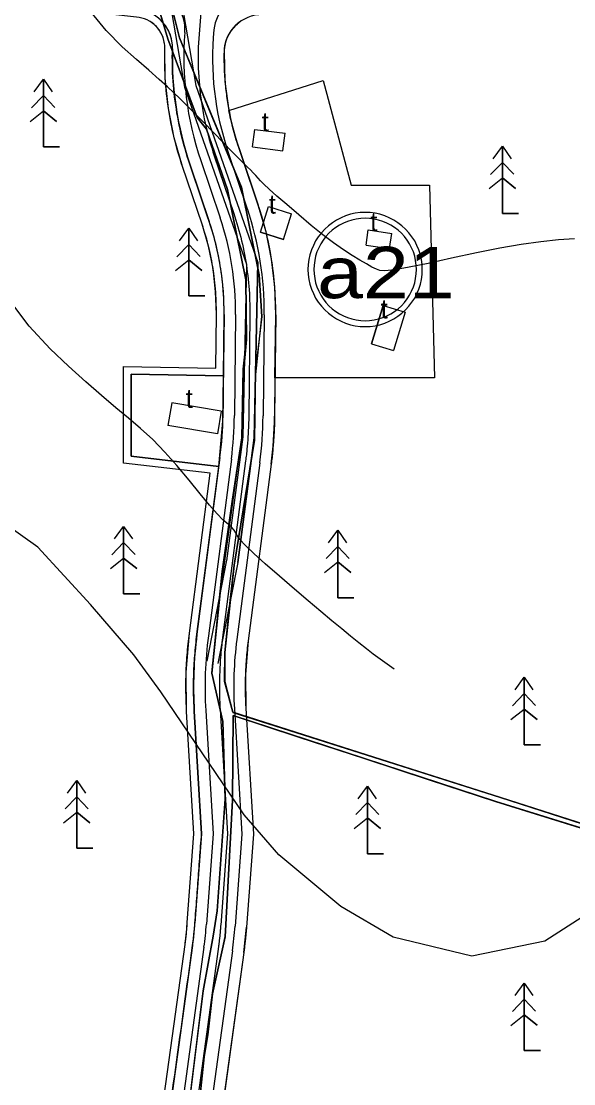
# Model space of a CAD drawing. Header units: metres. Extents: x 533049 to 537618, y 1849954 to 1852676.
# Drawn here: x 534597.2 to 534741.7, y 1850514.2 to 1850792.3 of the extents above; entities that cross this region are included whole.
import ezdxf

# ---------------------------------------------------------------- set-up
doc = ezdxf.new("R2010")
doc.units = ezdxf.units.M
doc.header["$LTSCALE"] = 2
for name, color, linetype, lineweight in [('11', 7, 'Continuous', 13), ('13', 7, 'Continuous', 13), ('20', 7, 'Continuous', 13), ('33', 7, 'Continuous', 13), ('48', 7, 'Continuous', 13), ('52', 7, 'Continuous', 13), ('54', 7, 'Continuous', 13), ('55', 7, 'Continuous', 13), ('57', 7, 'Continuous', 13), ('60', 7, 'Continuous', 13)]:
    doc.layers.add(name, color=color, linetype=linetype, lineweight=lineweight)

msp = doc.modelspace()

# ---------------------------------------------------------------- linework, layer by layer
at = {"layer": '11'}
for points in [[(534702.09, 1850727.31), (534702.04, 1850728.61), (534701.87, 1850729.91), (534701.58, 1850731.18), (534701.19, 1850732.42), (534700.69, 1850733.63), (534700.09, 1850734.78), (534699.39, 1850735.88), (534698.6, 1850736.92), (534697.72, 1850737.88), (534696.75, 1850738.76), (534695.72, 1850739.55), (534694.62, 1850740.26), (534693.46, 1850740.86), (534692.26, 1850741.36), (534691.01, 1850741.75), (534689.74, 1850742.03), (534688.45, 1850742.2), (534687.15, 1850742.26), (534685.84, 1850742.2), (534684.55, 1850742.03), (534683.28, 1850741.75), (534682.03, 1850741.36), (534680.83, 1850740.86), (534679.67, 1850740.26), (534678.57, 1850739.55), (534677.54, 1850738.76), (534676.58, 1850737.88), (534675.7, 1850736.92), (534674.9, 1850735.88), (534674.2, 1850734.78), (534673.6, 1850733.63), (534673.1, 1850732.42), (534672.71, 1850731.18), (534672.42, 1850729.91), (534672.25, 1850728.61), (534672.2, 1850727.31), (534672.25, 1850726.01), (534672.42, 1850724.71), (534672.71, 1850723.44), (534673.1, 1850722.2), (534673.6, 1850720.99), (534674.2, 1850719.84), (534674.9, 1850718.74), (534675.7, 1850717.7), (534676.58, 1850716.74), (534677.54, 1850715.86), (534678.57, 1850715.07), (534679.67, 1850714.36), (534680.83, 1850713.76), (534682.03, 1850713.26), (534683.28, 1850712.87), (534684.55, 1850712.59), (534685.84, 1850712.42), (534687.15, 1850712.36), (534688.45, 1850712.42), (534689.74, 1850712.59), (534691.01, 1850712.87), (534692.26, 1850713.26), (534693.46, 1850713.76), (534694.62, 1850714.36), (534695.72, 1850715.07), (534696.75, 1850715.86), (534697.72, 1850716.74), (534698.6, 1850717.7), (534699.39, 1850718.74), (534700.09, 1850719.84), (534700.69, 1850720.99), (534701.19, 1850722.2), (534701.58, 1850723.44), (534701.87, 1850724.71), (534702.04, 1850726.01)], [(534700.55, 1850727.31), (534700.5, 1850728.48), (534700.34, 1850729.64), (534700.09, 1850730.78), (534699.74, 1850731.89), (534699.29, 1850732.97), (534698.75, 1850734.01), (534698.12, 1850735), (534697.41, 1850735.92), (534696.62, 1850736.79), (534695.76, 1850737.58), (534694.83, 1850738.29), (534693.85, 1850738.92), (534692.81, 1850739.46), (534691.73, 1850739.9), (534690.61, 1850740.25), (534689.47, 1850740.51), (534688.31, 1850740.66), (534687.15, 1850740.71), (534685.98, 1850740.66), (534684.82, 1850740.51), (534683.68, 1850740.25), (534682.56, 1850739.9), (534681.48, 1850739.46), (534680.45, 1850738.92), (534679.46, 1850738.29), (534678.53, 1850737.58), (534677.67, 1850736.79), (534676.88, 1850735.92), (534676.17, 1850735), (534675.54, 1850734.01), (534675, 1850732.97), (534674.55, 1850731.89), (534674.2, 1850730.78), (534673.95, 1850729.64), (534673.8, 1850728.48), (534673.74, 1850727.31), (534673.8, 1850726.14), (534673.95, 1850724.98), (534674.2, 1850723.84), (534674.55, 1850722.73), (534675, 1850721.65), (534675.54, 1850720.61), (534676.17, 1850719.62), (534676.88, 1850718.7), (534677.67, 1850717.83), (534678.53, 1850717.04), (534679.46, 1850716.33), (534680.45, 1850715.7), (534681.48, 1850715.16), (534682.56, 1850714.72), (534683.68, 1850714.37), (534684.82, 1850714.11), (534685.98, 1850713.96), (534687.15, 1850713.91), (534688.31, 1850713.96), (534689.47, 1850714.11), (534690.61, 1850714.37), (534691.73, 1850714.72), (534692.81, 1850715.16), (534693.85, 1850715.7), (534694.83, 1850716.33), (534695.76, 1850717.04), (534696.62, 1850717.83), (534697.41, 1850718.7), (534698.12, 1850719.62), (534698.75, 1850720.61), (534699.29, 1850721.65), (534699.74, 1850722.73), (534700.09, 1850723.84), (534700.34, 1850724.98), (534700.5, 1850726.14)]]:
    msp.add_lwpolyline(points, close=True, dxfattribs=at)
at = {"layer": '13'}
for points in [[(534648.88, 1850855.22), (534643.72, 1850788.86), (534643.65, 1850787.75), (534643.58, 1850786.64), (534643.53, 1850785.53), (534643.5, 1850784.42), (534643.49, 1850783.3), (534643.49, 1850782.19), (534643.5, 1850781.07), (534643.53, 1850779.96), (534643.57, 1850778.85), (534643.64, 1850777.74), (534643.71, 1850776.63), (534643.8, 1850775.52), (534643.91, 1850774.41), (534644.03, 1850773.3), (534644.17, 1850772.19), (534644.33, 1850771.09), (534644.49, 1850769.99), (534644.68, 1850768.89), (534644.88, 1850767.8), (534645.09, 1850766.7), (534645.32, 1850765.61), (534645.57, 1850764.53), (534645.83, 1850763.45), (534646.1, 1850762.37), (534646.39, 1850761.29), (534646.7, 1850760.22), (534647.02, 1850759.15), (534647.35, 1850758.09), (534647.7, 1850757.03), (534652.79, 1850742), (534653.08, 1850741.12), (534653.36, 1850740.23), (534653.63, 1850739.34), (534653.9, 1850738.45), (534654.15, 1850737.55), (534654.39, 1850736.66), (534654.62, 1850735.76), (534654.84, 1850734.85), (534655.05, 1850733.95), (534655.25, 1850733.04), (534655.44, 1850732.13), (534655.61, 1850731.22), (534655.78, 1850730.3), (534655.94, 1850729.38), (534656.08, 1850728.47), (534656.22, 1850727.55), (534656.34, 1850726.63), (534656.46, 1850725.7), (534656.56, 1850724.78), (534656.65, 1850723.85), (534656.73, 1850722.93), (534656.81, 1850722), (534656.87, 1850721.07), (534656.91, 1850720.14), (534656.95, 1850719.22), (534656.98, 1850718.29), (534657, 1850717.36), (534657, 1850716.43), (534657, 1850715.5), (534656.71, 1850689.04), (534656.71, 1850688.63), (534656.7, 1850688.22), (534656.69, 1850687.81), (534656.68, 1850687.4), (534656.67, 1850686.99), (534656.65, 1850686.59), (534656.64, 1850686.18), (534656.62, 1850685.77), (534656.6, 1850685.36), (534656.58, 1850684.95), (534656.56, 1850684.55), (534656.54, 1850684.14), (534656.51, 1850683.73), (534656.49, 1850683.32), (534656.46, 1850682.91), (534656.43, 1850682.51), (534656.4, 1850682.1), (534656.36, 1850681.69), (534656.33, 1850681.29), (534656.29, 1850680.88), (534656.25, 1850680.47), (534656.21, 1850680.07), (534656.17, 1850679.66), (534656.12, 1850679.25), (534656.08, 1850678.85), (534656.03, 1850678.44), (534655.98, 1850678.04), (534655.93, 1850677.63), (534655.88, 1850677.22), (534649.87, 1850631), (534649.79, 1850630.35), (534649.71, 1850629.7), (534649.64, 1850629.06), (534649.57, 1850628.41), (534649.5, 1850627.76), (534649.44, 1850627.11), (534649.38, 1850626.46), (534649.33, 1850625.82), (534649.28, 1850625.17)], [(534649.28, 1850625.17), (534649.24, 1850624.52), (534649.2, 1850623.87), (534649.16, 1850623.22), (534649.13, 1850622.57), (534649.11, 1850621.92), (534649.08, 1850621.27), (534649.06, 1850620.61), (534649.05, 1850619.96), (534649.04, 1850619.31), (534649.03, 1850618.66), (534649.03, 1850618.01), (534649.04, 1850617.36), (534649.04, 1850616.71), (534649.05, 1850616.06), (534649.07, 1850615.41), (534649.09, 1850614.76), (534649.11, 1850614.11), (534649.14, 1850613.45), (534649.17, 1850612.8), (534649.21, 1850612.15), (534651.15, 1850579.61), (534649.38, 1850555.74), (534649.36, 1850555.53), (534649.35, 1850555.31), (534649.33, 1850555.09), (534649.31, 1850554.88), (534649.29, 1850554.66), (534649.27, 1850554.45), (534649.26, 1850554.23), (534649.24, 1850554.01), (534649.22, 1850553.8), (534649.2, 1850553.58), (534649.17, 1850553.37), (534649.15, 1850553.15), (534649.13, 1850552.94), (534649.11, 1850552.72), (534649.09, 1850552.5), (534649.06, 1850552.29), (534649.04, 1850552.07), (534649.02, 1850551.86), (534648.99, 1850551.64), (534648.97, 1850551.43), (534648.94, 1850551.21), (534648.91, 1850551), (534648.89, 1850550.78), (534648.86, 1850550.57), (534648.83, 1850550.35), (534648.8, 1850550.14), (534648.78, 1850549.92), (534648.75, 1850549.71), (534648.72, 1850549.49), (534640.75, 1850491.62)]]:
    msp.add_lwpolyline(points, dxfattribs=at)
at = {"layer": '20'}
for p, q in [((534657.7, 1850759.39), (534658.29, 1850763.97)), ((534657.7, 1850759.39), (534658.29, 1850763.97)), ((534658.29, 1850763.97), (534666.23, 1850762.95)), ((534665.64, 1850758.37), (534666.23, 1850762.95)), ((534657.7, 1850759.39), (534665.64, 1850758.37)), ((534659.78, 1850737.08), (534661.87, 1850743.76)), ((534661.87, 1850743.76), (534667.89, 1850741.88)), ((534665.81, 1850735.2), (534667.89, 1850741.88)), ((534665.81, 1850735.2), (534659.78, 1850737.08)), ((534659.78, 1850737.08), (534665.81, 1850735.2)), ((534687.39, 1850733.69), (534687.96, 1850737.65)), ((534687.96, 1850737.65), (534694.12, 1850736.76)), ((534693.55, 1850732.8), (534694.12, 1850736.76)), ((534687.39, 1850733.69), (534693.55, 1850732.8)), ((534687.39, 1850733.69), (534693.55, 1850732.8)), ((534688.79, 1850707.85), (534691.87, 1850717.88)), ((534691.87, 1850717.88), (534688.79, 1850707.85)), ((534691.87, 1850717.88), (534697.6, 1850716.12)), ((534697.6, 1850716.12), (534694.52, 1850706.09)), ((534688.79, 1850707.85), (534694.52, 1850706.09)), ((534636.6, 1850692.44), (534635.59, 1850686.53)), ((534649.52, 1850690.25), (534636.6, 1850692.44)), ((534649.52, 1850690.25), (534636.6, 1850692.44)), ((534649.52, 1850690.25), (534648.52, 1850684.33)), ((534648.52, 1850684.33), (534635.59, 1850686.53))]:
    msp.add_line(p, q, dxfattribs=at)
at = {"layer": '33'}
for points in [[(534631.36, 1850791.91), (534630.76, 1850792.29), (534630.12, 1850792.62), (534629.45, 1850792.89), (534628.77, 1850793.1), (534628.06, 1850793.25), (534627.35, 1850793.33), (534587.76, 1850797.78)], [(534640.39, 1850622.96), (534640.43, 1850623.66), (534640.46, 1850624.37), (534640.51, 1850625.08), (534640.56, 1850625.78), (534640.61, 1850626.49), (534640.66, 1850627.2), (534640.73, 1850627.9), (534640.79, 1850628.61), (534640.86, 1850629.31), (534640.94, 1850630.02), (534641.02, 1850630.72), (534641.1, 1850631.42), (534641.19, 1850632.12), (534646.64, 1850674.02), (534623.97, 1850676.64), (534623.97, 1850701.96), (534648.1, 1850701.5), (534648.25, 1850715.59), (534648.25, 1850716.42), (534648.25, 1850717.25), (534648.23, 1850718.08), (534648.21, 1850718.9), (534648.17, 1850719.73), (534648.13, 1850720.56), (534648.08, 1850721.38), (534648.01, 1850722.21), (534647.94, 1850723.03), (534647.86, 1850723.86), (534647.77, 1850724.68), (534647.67, 1850725.5), (534647.55, 1850726.32), (534647.43, 1850727.14), (534647.3, 1850727.96), (534647.16, 1850728.78), (534647.02, 1850729.59), (534646.86, 1850730.4), (534646.69, 1850731.22), (534646.51, 1850732.02), (534646.33, 1850732.83), (534646.13, 1850733.64), (534645.92, 1850734.44), (534645.71, 1850735.24), (534645.49, 1850736.03), (534645.25, 1850736.83), (534645.01, 1850737.62), (534644.76, 1850738.41), (534644.5, 1850739.2), (534639.41, 1850754.23), (534639.07, 1850755.26), (534638.74, 1850756.29), (534638.43, 1850757.33), (534638.12, 1850758.37), (534637.83, 1850759.41), (534637.56, 1850760.46), (534637.29, 1850761.51), (534637.04, 1850762.56), (534636.8, 1850763.62), (534636.58, 1850764.68), (534636.36, 1850765.74), (534636.16, 1850766.8), (534635.98, 1850767.87), (534635.8, 1850768.94), (534635.64, 1850770.01), (534635.49, 1850771.08), (534635.36, 1850772.16), (534635.24, 1850773.23), (534635.13, 1850774.31), (534635.03, 1850775.39), (534634.95, 1850776.47), (534634.88, 1850777.55), (534634.83, 1850778.63), (534634.78, 1850779.72), (534634.75, 1850780.8), (534634.74, 1850781.88), (534634.73, 1850782.97), (534634.74, 1850784.05), (534634.77, 1850785.13), (534634.77, 1850785.55), (534634.75, 1850785.97), (534634.7, 1850786.39), (534634.64, 1850786.81), (534634.55, 1850787.22), (534634.44, 1850787.63), (534634.31, 1850788.03), (534634.16, 1850788.42), (534633.99, 1850788.8), (534633.8, 1850789.18), (534633.59, 1850789.54), (534633.36, 1850789.9), (534633.11, 1850790.24), (534632.84, 1850790.56), (534632.56, 1850790.87), (534632.26, 1850791.17), (534631.95, 1850791.45), (534631.62, 1850791.72), (534631.28, 1850791.96), (534630.93, 1850792.19), (534630.56, 1850792.4)], [(534632.08, 1850492.82), (534640.05, 1850550.68), (534640.4, 1850553.53), (534640.65, 1850556.39), (534642.38, 1850579.67), (534640.48, 1850611.63), (534640.35, 1850621.9), (534641.19, 1850632.12), (534646.64, 1850674.02), (534623.97, 1850676.64), (534623.97, 1850701.96), (534648.1, 1850701.5), (534648.25, 1850715.59), (534648.06, 1850721.59), (534647.37, 1850727.55), (534646.18, 1850733.43), (534644.5, 1850739.2), (534639.41, 1850754.23), (534637.23, 1850761.77), (534635.72, 1850769.47), (534634.9, 1850777.28), (534634.77, 1850785.13), (534634.76, 1850785.85), (534634.68, 1850786.56), (534634.54, 1850787.27), (534634.34, 1850787.96), (534634.07, 1850788.62), (534633.75, 1850789.27), (534633.37, 1850789.88), (534632.94, 1850790.45), (534632.46, 1850790.98), (534631.93, 1850791.47), (534631.36, 1850791.91)], [(534632.08, 1850492.82), (534640.05, 1850550.68), (534640.08, 1850550.88), (534640.1, 1850551.08), (534640.13, 1850551.27), (534640.15, 1850551.47), (534640.18, 1850551.66), (534640.2, 1850551.86), (534640.23, 1850552.06), (534640.25, 1850552.25), (534640.28, 1850552.45), (534640.3, 1850552.65), (534640.32, 1850552.84), (534640.34, 1850553.04), (534640.36, 1850553.24), (534640.39, 1850553.43), (534640.41, 1850553.63), (534640.43, 1850553.83), (534640.45, 1850554.02), (534640.47, 1850554.22), (534640.49, 1850554.42), (534640.5, 1850554.61), (534640.52, 1850554.81), (534640.54, 1850555.01), (534640.56, 1850555.21), (534640.57, 1850555.4), (534640.59, 1850555.6), (534640.61, 1850555.8), (534640.62, 1850555.99), (534640.64, 1850556.19), (534640.65, 1850556.39), (534642.38, 1850579.67), (534640.48, 1850611.63), (534640.44, 1850612.34), (534640.4, 1850613.05), (534640.37, 1850613.76), (534640.34, 1850614.46), (534640.32, 1850615.17), (534640.31, 1850615.88), (534640.29, 1850616.59), (534640.29, 1850617.3), (534640.28, 1850618), (534640.28, 1850618.71), (534640.29, 1850619.42), (534640.3, 1850620.13), (534640.32, 1850620.83), (534640.34, 1850621.54), (534640.36, 1850622.25), (534640.39, 1850622.96)]]:
    msp.add_lwpolyline(points, dxfattribs=at)
at = {"layer": '48'}
msp.add_lwpolyline([(534654.62, 1850792.28), (534653.92, 1850791.76), (534653.28, 1850791.19), (534652.69, 1850790.56), (534652.15, 1850789.88), (534651.67, 1850789.16), (534651.26, 1850788.4), (534650.92, 1850787.61), (534650.64, 1850786.79), (534650.44, 1850785.95), (534650.31, 1850785.09), (534650.25, 1850784.23), (534650.49, 1850776.52), (534651.54, 1850768.89), (534676.16, 1850776.73), (534683.47, 1850749.42), (534703.97, 1850749.42), (534705.24, 1850698.93), (534663.57, 1850698.93), (534663.46, 1850688.96), (534663.21, 1850682.65), (534662.58, 1850676.35), (534656.56, 1850630.13), (534655.84, 1850621.35), (534655.95, 1850612.56), (534657.91, 1850579.56), (534656.11, 1850555.24), (534655.81, 1850551.9), (534655.41, 1850548.57), (534647.44, 1850490.7)], dxfattribs=at)
at = {"layer": '52'}
for points in [[(534651.54, 1850768.89), (534676.16, 1850776.73), (534683.47, 1850749.42), (534703.97, 1850749.42), (534705.24, 1850698.93), (534663.57, 1850698.93), (534663.75, 1850715.42), (534663.52, 1850722.73), (534662.68, 1850729.99), (534661.23, 1850737.15), (534659.18, 1850744.16), (534654.1, 1850759.2), (534652.65, 1850764)], [(534648.89, 1850675.77), (534649.94, 1850687.59), (534650.07, 1850699.46), (534625.97, 1850699.92), (534625.97, 1850678.42)]]:
    msp.add_lwpolyline(points, close=True, dxfattribs=at)
at = {"layer": '54'}
for p, q in [((534644.15, 1850755.83), (534649.23, 1850740.8)), ((534651.25, 1850758.23), (534656.34, 1850743.2)), ((534653.25, 1850715.54), (534652.96, 1850689.08)), ((534660.75, 1850715.46), (534660.46, 1850689)), ((534652.16, 1850677.71), (534646.15, 1850631.48)), ((534659.6, 1850676.74), (534653.59, 1850630.51)), ((534645, 1850550), (534637.04, 1850492.14)), ((534652.43, 1850548.98), (534644.47, 1850491.11))]:
    msp.add_line(p, q, dxfattribs=at)
for points in [[(534645.47, 1850611.93), (534647.39, 1850579.63), (534645.64, 1850556.02)], [(534652.95, 1850612.38), (534654.91, 1850579.58), (534653.12, 1850555.47)]]:
    msp.add_lwpolyline(points, dxfattribs=at)
for centre, radius, start, end in [((534630.03, 1850790.14), 10, 355.4279, 86.1736), ((534657.54, 1850789.04), 10, 89.2722, 174.4744), ((534723.49, 1850782.66), 83.75, 175.4279, 198.6874), ((534723.49, 1850782.66), 76.25, 174.4744, 198.6874), ((534577.01, 1850716.36), 83.75, 359.3772, 18.6873), ((534577.01, 1850716.36), 76.25, 359.3772, 18.6873), ((534556.72, 1850690.12), 96.25, 352.5885, 359.3772), ((534556.72, 1850690.12), 103.75, 352.5885, 359.3772), ((534749.04, 1850618.09), 103.75, 172.5885, 183.4064), ((534749.04, 1850618.09), 96.25, 172.5885, 183.4064), ((534549.66, 1850563.13), 96.25, 352.1607, 355.7636), ((534549.66, 1850563.13), 103.75, 352.1607, 355.7636)]:
    msp.add_arc(centre, radius, start, end, dxfattribs=at)
at = {"layer": '55'}
for p, q in [((534654.1, 1850759.2), (534659.18, 1850744.16)), ((534641.31, 1850754.87), (534646.39, 1850739.84)), ((534650.25, 1850715.57), (534649.96, 1850689.11)), ((534663.75, 1850715.42), (534663.46, 1850688.96)), ((534649.19, 1850678.1), (534643.17, 1850631.87)), ((534662.58, 1850676.35), (534656.56, 1850630.13)), ((534642.03, 1850550.41), (534634.06, 1850492.54)), ((534655.41, 1850548.57), (534647.44, 1850490.7))]:
    msp.add_line(p, q, dxfattribs=at)
for points in [[(534642.47, 1850611.75), (534644.38, 1850579.66), (534642.65, 1850556.24)], [(534655.95, 1850612.56), (534657.91, 1850579.56), (534656.11, 1850555.24)]]:
    msp.add_lwpolyline(points, dxfattribs=at)
for centre, radius, start, end in [((534626.77, 1850785.35), 10, 358.4077, 85.8466), ((534660.25, 1850784.01), 10, 89.5809, 178.7752), ((534723.49, 1850782.66), 86.75, 178.4077, 198.6874), ((534723.49, 1850782.66), 73.25, 178.7752, 198.6874), ((534577.01, 1850716.36), 86.75, 359.3772, 18.6873), ((534577.01, 1850716.36), 73.25, 359.3772, 18.6873), ((534556.72, 1850690.12), 93.25, 352.5885, 359.3772), ((534556.72, 1850690.12), 106.75, 352.5885, 359.3772), ((534749.04, 1850618.09), 106.75, 172.5885, 183.4064), ((534749.04, 1850618.09), 93.25, 172.5885, 183.4064), ((534549.66, 1850563.13), 93.25, 352.1607, 355.7636), ((534549.66, 1850563.13), 106.75, 352.1607, 355.7636)]:
    msp.add_arc(centre, radius, start, end, dxfattribs=at)
at = {"layer": '57'}
for p, q in [((534603.01, 1850777.09), (534603.01, 1850759.42)), ((534599.95, 1850769.65), (534603.01, 1850772.85)), ((534605.99, 1850769.72), (534603.01, 1850772.85)), ((534599.53, 1850766.03), (534603.01, 1850768.81)), ((534606.42, 1850766.03), (534603.01, 1850768.81)), ((534657.7, 1850759.39), (534658.29, 1850763.97)), ((534657.7, 1850759.39), (534658.29, 1850763.97)), ((534658.29, 1850763.97), (534666.23, 1850762.95)), ((534665.64, 1850758.37), (534666.23, 1850762.95)), ((534603.01, 1850759.42), (534607.22, 1850759.42)), ((534657.7, 1850759.39), (534665.64, 1850758.37)), ((534723.01, 1850759.59), (534723.01, 1850741.92)), ((534719.95, 1850752.15), (534723.01, 1850755.35)), ((534725.99, 1850752.22), (534723.01, 1850755.35)), ((534719.53, 1850748.53), (534723.01, 1850751.31)), ((534726.42, 1850748.53), (534723.01, 1850751.31)), ((534659.78, 1850737.08), (534661.87, 1850743.76)), ((534661.87, 1850743.76), (534667.89, 1850741.88)), ((534665.81, 1850735.2), (534667.89, 1850741.88)), ((534723.01, 1850741.92), (534727.22, 1850741.92)), ((534641.01, 1850738.09), (534641.01, 1850720.42)), ((534665.81, 1850735.2), (534659.78, 1850737.08)), ((534659.78, 1850737.08), (534665.81, 1850735.2)), ((534687.39, 1850733.69), (534687.96, 1850737.65)), ((534687.96, 1850737.65), (534694.12, 1850736.76)), ((534693.55, 1850732.8), (534694.12, 1850736.76)), ((534637.95, 1850730.65), (534641.01, 1850733.85)), ((534643.99, 1850730.72), (534641.01, 1850733.85)), ((534687.39, 1850733.69), (534693.55, 1850732.8)), ((534687.39, 1850733.69), (534693.55, 1850732.8)), ((534637.53, 1850727.03), (534641.01, 1850729.81)), ((534644.42, 1850727.03), (534641.01, 1850729.81)), ((534641.01, 1850720.42), (534645.22, 1850720.42)), ((534688.79, 1850707.85), (534691.87, 1850717.88)), ((534691.87, 1850717.88), (534688.79, 1850707.85)), ((534691.87, 1850717.88), (534697.6, 1850716.12)), ((534697.6, 1850716.12), (534694.52, 1850706.09)), ((534688.79, 1850707.85), (534694.52, 1850706.09)), ((534636.6, 1850692.44), (534635.59, 1850686.53)), ((534649.52, 1850690.25), (534636.6, 1850692.44)), ((534649.52, 1850690.25), (534636.6, 1850692.44)), ((534649.52, 1850690.25), (534648.52, 1850684.33)), ((534648.52, 1850684.33), (534635.59, 1850686.53)), ((534624.01, 1850660.09), (534624.01, 1850642.42)), ((534680.01, 1850659.09), (534680.01, 1850641.42)), ((534620.95, 1850652.65), (534624.01, 1850655.85)), ((534626.99, 1850652.72), (534624.01, 1850655.85)), ((534676.95, 1850651.65), (534680.01, 1850654.85)), ((534682.99, 1850651.72), (534680.01, 1850654.85)), ((534620.53, 1850649.03), (534624.01, 1850651.81)), ((534627.42, 1850649.03), (534624.01, 1850651.81)), ((534650.89, 1850651.23), (534645.71, 1850624.82)), ((534653.83, 1850650.66), (534648.66, 1850624.24)), ((534676.53, 1850648.03), (534680.01, 1850650.81)), ((534683.42, 1850648.03), (534680.01, 1850650.81)), ((534624.01, 1850642.42), (534628.22, 1850642.42)), ((534680.01, 1850641.42), (534684.22, 1850641.42)), ((534728.74, 1850620.59), (534728.74, 1850602.92)), ((534725.68, 1850613.15), (534728.74, 1850616.35)), ((534731.72, 1850613.21), (534728.74, 1850616.35)), ((534725.26, 1850609.52), (534728.74, 1850612.3)), ((534732.15, 1850609.53), (534728.74, 1850612.3)), ((534728.74, 1850602.92), (534732.95, 1850602.92)), ((534611.74, 1850593.59), (534611.74, 1850575.92)), ((534687.74, 1850592.09), (534687.74, 1850574.42)), ((534608.68, 1850586.15), (534611.74, 1850589.35)), ((534614.72, 1850586.21), (534611.74, 1850589.35)), ((534684.68, 1850584.65), (534687.74, 1850587.85)), ((534690.72, 1850584.71), (534687.74, 1850587.85)), ((534608.26, 1850582.52), (534611.74, 1850585.3)), ((534615.15, 1850582.53), (534611.74, 1850585.3)), ((534684.26, 1850581.02), (534687.74, 1850583.8)), ((534691.15, 1850581.03), (534687.74, 1850583.8)), ((534611.74, 1850575.92), (534615.95, 1850575.92)), ((534687.74, 1850574.42), (534691.95, 1850574.42)), ((534728.74, 1850540.59), (534728.74, 1850522.92)), ((534725.68, 1850533.15), (534728.74, 1850536.35)), ((534731.72, 1850533.21), (534728.74, 1850536.35)), ((534725.26, 1850529.52), (534728.74, 1850532.3)), ((534732.15, 1850529.53), (534728.74, 1850532.3)), ((534728.74, 1850522.92), (534732.95, 1850522.92))]:
    msp.add_line(p, q, dxfattribs=at)
for points in [[(534647.81, 1850842.7), (534633.77, 1850811.11), (534639.94, 1850775)], [(534650.81, 1850842.7), (534636.87, 1850810.73), (534642.9, 1850775.5)], [(534656.38, 1850754.1), (534655.39, 1850755.06), (534654.01, 1850756.45), (534652.23, 1850758.26), (534650.07, 1850760.49), (534647.52, 1850763.15), (534644.91, 1850765.86), (534642.56, 1850768.26), (534640.48, 1850770.34), (534638.67, 1850772.1), (534637.12, 1850773.55), (534635.45, 1850775.07), (534633.27, 1850777.03), (534630.58, 1850779.44), (534627.37, 1850782.3), (534623.66, 1850785.6), (534619.43, 1850789.86), (534614.7, 1850795.59), (534609.47, 1850802.8), (534603.74, 1850811.49), (534597.5, 1850821.65), (534591.64, 1850831.5)], [(534905.73, 1850524.68), (534865.72, 1850553.6), (534826.65, 1850559.49), (534762.79, 1850576.19), (534722.51, 1850589.11), (534687.52, 1850600.27), (534652.54, 1850611.44), (534650.41, 1850619.52), (534650.44, 1850627.11), (534651.88, 1850640.67), (534652.86, 1850649.94), (534658.18, 1850682.66), (534658.49, 1850698.93), (534660.12, 1850714.98), (534659.47, 1850725.89), (534654.81, 1850748.82), (534647.09, 1850767.47), (534638.64, 1850787.97), (534635.75, 1850799.57)], [(534635.75, 1850799.57), (534638.64, 1850787.97), (534648.61, 1850763.79), (534654.81, 1850748.82), (534659.47, 1850725.89), (534660.12, 1850714.98), (534658.5, 1850701.15), (534658.18, 1850682.66), (534652.86, 1850649.94), (534650.44, 1850627.11), (534650.41, 1850619.52), (534652.53, 1850611.44), (534722.5, 1850589.13)], [(534633.08, 1850795.88), (534635.55, 1850787.65), (534639.37, 1850777.36), (534643.19, 1850767.07), (534645.65, 1850764.06), (534651.19, 1850748.28), (534655.93, 1850724.61), (534656.1, 1850709), (534655.24, 1850699.36), (534654.93, 1850683.26), (534653.72, 1850675.21), (534649.21, 1850642.67), (534647.02, 1850621.7), (534649.97, 1850609.01), (534650.51, 1850588.81), (534649.48, 1850574.13), (534648.43, 1850559.48), (534647.43, 1850552.84), (534644.78, 1850538.59), (534643.09, 1850524.78), (534638.03, 1850483.36)], [(534638.03, 1850483.36), (534644.78, 1850538.59), (534647.42, 1850552.86), (534648.42, 1850559.5), (534650.51, 1850588.81), (534649.96, 1850609.03), (534647.02, 1850621.7), (534649.8, 1850648.3), (534652.5, 1850667.17), (534654.93, 1850683.26), (534655.27, 1850701.21), (534656.1, 1850709), (534655.93, 1850724.61), (534651.19, 1850748.28), (534645.65, 1850764.06), (534643.19, 1850767.07), (534635.55, 1850787.65), (534633.08, 1850795.88)], [(534600.59, 1850773.8), (534603.01, 1850777.09), (534605.28, 1850773.8)], [(534600.59, 1850773.8), (534603.01, 1850777.09), (534605.28, 1850773.8)], [(534607.22, 1850759.42), (534603.01, 1850759.42), (534603.01, 1850777.09)], [(534639.94, 1850775), (534656.1, 1850728.7), (534655.17, 1850683.52), (534650.86, 1850651.05)], [(534642.9, 1850775.5), (534659.11, 1850729.18), (534658.17, 1850683.29), (534653.83, 1850650.66)], [(534599.95, 1850769.65), (534603.01, 1850772.85), (534605.99, 1850769.72)], [(534599.53, 1850766.03), (534603.01, 1850768.81), (534606.42, 1850766.03)], [(534720.59, 1850756.3), (534723.01, 1850759.59), (534725.28, 1850756.3)], [(534720.59, 1850756.3), (534723.01, 1850759.59), (534725.28, 1850756.3)], [(534727.22, 1850741.92), (534723.01, 1850741.92), (534723.01, 1850759.59)], [(534741.85, 1850735.32), (534737.7, 1850735.03), (534733.05, 1850734.55), (534727.93, 1850733.83), (534722.34, 1850732.88), (534716.28, 1850731.69), (534709.75, 1850730.26), (534703.58, 1850728.9), (534698.62, 1850727.9), (534694.86, 1850727.25), (534692.31, 1850726.96), (534690.96, 1850727.03), (534690.08, 1850727.39), (534688.91, 1850727.96), (534687.46, 1850728.75), (534685.73, 1850729.76), (534683.72, 1850730.99), (534681.44, 1850732.48), (534678.9, 1850734.28), (534676.12, 1850736.41), (534673.07, 1850738.84), (534669.78, 1850741.6), (534666.64, 1850744.29), (534664.08, 1850746.52), (534662.08, 1850748.31), (534660.65, 1850749.65), (534659.8, 1850750.55), (534659.2, 1850751.22), (534658.56, 1850751.92), (534657.88, 1850752.63), (534657.15, 1850753.35), (534656.38, 1850754.1)], [(534719.95, 1850752.15), (534723.01, 1850755.35), (534725.99, 1850752.22)], [(534719.53, 1850748.53), (534723.01, 1850751.31), (534726.42, 1850748.53)], [(534638.59, 1850734.8), (534641.01, 1850738.09), (534643.28, 1850734.8)], [(534638.59, 1850734.8), (534641.01, 1850738.09), (534643.28, 1850734.8)], [(534645.22, 1850720.42), (534641.01, 1850720.42), (534641.01, 1850738.09)], [(534637.95, 1850730.65), (534641.01, 1850733.85), (534643.99, 1850730.72)], [(534637.53, 1850727.03), (534641.01, 1850729.81), (534644.42, 1850727.03)], [(534653.83, 1850650.66), (534658.17, 1850683.29), (534659.11, 1850729.18)], [(534694.69, 1850622.69), (534689.25, 1850626.68), (534687.46, 1850628.06), (534685.49, 1850629.61), (534683.34, 1850631.34), (534681.02, 1850633.24), (534678.44, 1850635.39), (534675.52, 1850637.84), (534672.27, 1850640.6), (534668.68, 1850643.66), (534664.76, 1850647.03), (534661.04, 1850650.27), (534658.07, 1850652.96), (534655.86, 1850655.09), (534654.4, 1850656.67), (534653.69, 1850657.7), (534653.32, 1850658.43), (534652.86, 1850659.12), (534652.31, 1850659.76), (534651.67, 1850660.37), (534650.95, 1850660.93), (534649.94, 1850661.81), (534648.46, 1850663.38), (534646.49, 1850665.63), (534644.04, 1850668.57), (534641.1, 1850672.19), (534637.93, 1850676.01), (534634.76, 1850679.54), (534631.6, 1850682.78), (534628.44, 1850685.74), (534625.28, 1850688.41), (534621.94, 1850691.15), (534618.21, 1850694.33), (534614.11, 1850697.95), (534609.63, 1850702.02), (534604.77, 1850706.52), (534599.29, 1850712.5), (534592.95, 1850720.96)], [(534650.44, 1850624.18), (534650.42, 1850619.5), (534652.54, 1850611.42), (534722.51, 1850589.11), (534762.8, 1850576.17), (534826.65, 1850559.49), (534865.72, 1850553.6), (534905.73, 1850524.68), (534904.78, 1850524.49), (535044.35, 1850532.79), (535058.61, 1850549.8), (535058.27, 1850560.95), (535070.76, 1850577.16), (535063.33, 1850615), (535078.52, 1850643.71), (535093.36, 1850670.35), (535085.94, 1850674.4), (535087.76, 1850681.03)], [(534650.44, 1850624.18), (534650.42, 1850619.5), (534652.54, 1850611.42), (534722.51, 1850589.11), (534762.8, 1850576.17), (534826.65, 1850559.49), (534865.72, 1850553.6), (534905.73, 1850524.68), (534904.78, 1850524.49), (535044.35, 1850532.79), (535058.61, 1850549.8), (535058.27, 1850560.95), (535070.76, 1850577.16), (535063.33, 1850615), (535078.52, 1850643.71), (535093.36, 1850670.35), (535085.94, 1850674.4), (535087.76, 1850681.03)], [(534734.14, 1850551.54), (534715.02, 1850547.64), (534694.47, 1850552.62), (534680.78, 1850560.6), (534664.59, 1850574.12), (534655.49, 1850584.6), (534633.75, 1850616.82), (534626.67, 1850626.48), (534615.32, 1850639.65), (534601.6, 1850654.66), (534585.23, 1850666.24)], [(534621.59, 1850656.8), (534624.01, 1850660.09), (534626.28, 1850656.8)], [(534621.59, 1850656.8), (534624.01, 1850660.09), (534626.28, 1850656.8)], [(534628.22, 1850642.42), (534624.01, 1850642.42), (534624.01, 1850660.09)], [(534677.59, 1850655.8), (534680.01, 1850659.09), (534682.28, 1850655.8)], [(534677.59, 1850655.8), (534680.01, 1850659.09), (534682.28, 1850655.8)], [(534684.22, 1850641.42), (534680.01, 1850641.42), (534680.01, 1850659.09)], [(534620.95, 1850652.65), (534624.01, 1850655.85), (534626.99, 1850652.72)], [(534676.95, 1850651.65), (534680.01, 1850654.85), (534682.99, 1850651.72)], [(534620.53, 1850649.03), (534624.01, 1850651.81), (534627.42, 1850649.03)], [(534676.53, 1850648.03), (534680.01, 1850650.81), (534683.42, 1850648.03)], [(534821.87, 1850505.55), (534816.13, 1850519.86), (534815.79, 1850535.27), (534818.28, 1850547.73), (534822.54, 1850561.27), (534825.98, 1850575.45), (534827.94, 1850592.1), (534828.54, 1850603.37), (534829.86, 1850612.38), (534830.16, 1850619.35), (534828.23, 1850627.1), (534823.25, 1850631.9), (534814.06, 1850632.99), (534805.39, 1850628.17), (534796.38, 1850618.51), (534786.82, 1850607.18), (534777.78, 1850596.03), (534769.8, 1850584.05), (534760.7, 1850572.57), (534750.02, 1850561.74), (534734.14, 1850551.54)], [(534648.43, 1850559.48), (534650.52, 1850588.79), (534649.97, 1850609.01), (534647.03, 1850621.68), (534647.33, 1850624.5)], [(534648.43, 1850559.48), (534650.52, 1850588.79), (534649.97, 1850609.01), (534647.03, 1850621.68), (534647.33, 1850624.5)], [(534726.32, 1850617.3), (534728.74, 1850620.59), (534731.01, 1850617.3)], [(534726.32, 1850617.3), (534728.74, 1850620.59), (534731.01, 1850617.3)], [(534732.95, 1850602.92), (534728.74, 1850602.92), (534728.74, 1850620.59)], [(534725.68, 1850613.15), (534728.74, 1850616.35), (534731.72, 1850613.21)], [(534725.26, 1850609.52), (534728.74, 1850612.3), (534732.15, 1850609.53)], [(534904.77, 1850524.51), (534864.95, 1850552.62), (534826.48, 1850558.27), (534762.6, 1850575.27), (534721.26, 1850588.08), (534652.63, 1850610.6), (534652.42, 1850588.48), (534650.5, 1850552.73), (534647.21, 1850537.8), (534645.99, 1850527.02), (534645.05, 1850521.3), (534642.14, 1850493.98), (534641.15, 1850483.5), (534642.19, 1850443.35), (534643.62, 1850428.44), (534646.83, 1850419.42), (534647.87, 1850414.94), (534647.37, 1850411.34), (534645.16, 1850402.56), (534644.6, 1850395.92), (534645.22, 1850367.17)], [(534904.78, 1850524.49), (534864.96, 1850552.6), (534826.49, 1850558.25), (534762.61, 1850575.25), (534721.27, 1850588.06), (534652.64, 1850610.58), (534652.43, 1850588.46), (534650.51, 1850552.71), (534647.22, 1850537.78), (534646, 1850527), (534645.06, 1850521.28), (534642.15, 1850493.96)], [(534904.78, 1850524.49), (534864.96, 1850552.6), (534826.49, 1850558.25), (534762.61, 1850575.25), (534721.27, 1850588.06), (534652.64, 1850610.58), (534652.43, 1850588.46), (534650.51, 1850552.71), (534647.22, 1850537.78), (534646, 1850527), (534645.06, 1850521.28), (534642.15, 1850493.96)], [(534652.43, 1850588.46), (534652.64, 1850610.58), (534669.79, 1850604.96), (534686.95, 1850599.34), (534704.1, 1850593.71), (534721.26, 1850588.08), (534741.93, 1850581.67), (534762.61, 1850575.25), (534794.54, 1850566.77), (534826.48, 1850558.27), (534864.95, 1850552.62), (534904.75, 1850524.51)], [(534609.32, 1850590.3), (534611.74, 1850593.59), (534614.01, 1850590.3)], [(534609.32, 1850590.3), (534611.74, 1850593.59), (534614.01, 1850590.3)], [(534615.95, 1850575.92), (534611.74, 1850575.92), (534611.74, 1850593.59)], [(534685.32, 1850588.8), (534687.74, 1850592.09), (534690.01, 1850588.8)], [(534685.32, 1850588.8), (534687.74, 1850592.09), (534690.01, 1850588.8)], [(534691.95, 1850574.42), (534687.74, 1850574.42), (534687.74, 1850592.09)], [(534608.68, 1850586.15), (534611.74, 1850589.35), (534614.72, 1850586.21)], [(534722.5, 1850589.13), (534762.79, 1850576.19), (534826.64, 1850559.51), (534865.71, 1850553.62), (534905.72, 1850524.7)], [(534641.16, 1850483.48), (534645.06, 1850521.28), (534646, 1850527), (534647.22, 1850537.78), (534650.51, 1850552.71), (534652.43, 1850588.46)], [(534684.68, 1850584.65), (534687.74, 1850587.85), (534690.72, 1850584.71)], [(534608.26, 1850582.52), (534611.74, 1850585.3), (534615.15, 1850582.53)], [(534684.26, 1850581.02), (534687.74, 1850583.8), (534691.15, 1850581.03)], [(534580.49, 1850350.87), (534602.72, 1850348.97), (534621.97, 1850348.28), (534635.58, 1850347.71), (534638.81, 1850348.16), (534641.31, 1850351.27), (534642.88, 1850356.68), (534642.47, 1850396.04), (534642.89, 1850403.27), (534644.89, 1850409.57), (534645.53, 1850412.74), (534644.37, 1850419.27), (534641.34, 1850428.27), (534639.1, 1850443.2), (534639.19, 1850451.86), (534638.36, 1850475.42), (534638.04, 1850483.34), (534644.79, 1850538.57), (534647.43, 1850552.84), (534648.43, 1850559.48)], [(534580.49, 1850350.87), (534602.72, 1850348.97), (534621.97, 1850348.28), (534635.58, 1850347.71), (534638.81, 1850348.16), (534641.31, 1850351.27), (534642.88, 1850356.68), (534642.47, 1850396.04), (534642.89, 1850403.27), (534644.89, 1850409.57), (534645.53, 1850412.74), (534644.37, 1850419.27), (534641.34, 1850428.27), (534639.1, 1850443.2), (534639.19, 1850451.86), (534638.36, 1850475.42), (534638.04, 1850483.34), (534644.79, 1850538.57), (534647.43, 1850552.84), (534648.43, 1850559.48)], [(534726.32, 1850537.3), (534728.74, 1850540.59), (534731.01, 1850537.3)], [(534726.32, 1850537.3), (534728.74, 1850540.59), (534731.01, 1850537.3)], [(534732.95, 1850522.92), (534728.74, 1850522.92), (534728.74, 1850540.59)], [(534725.68, 1850533.15), (534728.74, 1850536.35), (534731.72, 1850533.21)], [(534725.26, 1850529.52), (534728.74, 1850532.3), (534732.15, 1850529.53)]]:
    msp.add_lwpolyline(points, dxfattribs=at)
at = {"layer": '60'}
for points in [[(534647.17, 1850737.4), (534646.92, 1850738.22), (534646.66, 1850739.03), (534646.39, 1850739.84), (534646.22, 1850740.35), (534646.04, 1850740.87), (534645.87, 1850741.39), (534645.69, 1850741.91), (534645.52, 1850742.43), (534645.34, 1850742.95), (534645.16, 1850743.47), (534644.99, 1850743.98), (534644.81, 1850744.5), (534644.64, 1850745.02), (534644.46, 1850745.54), (534644.29, 1850746.06), (534644.11, 1850746.58), (534643.94, 1850747.09), (534643.76, 1850747.61), (534643.59, 1850748.13), (534643.41, 1850748.65), (534643.24, 1850749.17), (534643.06, 1850749.69), (534642.89, 1850750.2), (534642.71, 1850750.72), (534642.53, 1850751.24), (534642.36, 1850751.76), (534642.18, 1850752.28), (534642.01, 1850752.8), (534641.83, 1850753.32), (534641.66, 1850753.83), (534641.48, 1850754.35), (534641.31, 1850754.87), (534640.97, 1850755.88), (534640.65, 1850756.88), (534640.34, 1850757.9), (534640.05, 1850758.91), (534639.76, 1850759.93), (534639.49, 1850760.96), (534639.23, 1850761.98), (534638.99, 1850763.01), (534638.76, 1850764.05), (534638.53, 1850765.08), (534638.33, 1850766.12), (534638.13, 1850767.16), (534637.95, 1850768.2), (534637.78, 1850769.25), (534637.62, 1850770.3), (534637.48, 1850771.34), (534637.34, 1850772.4), (534637.22, 1850773.45), (534637.12, 1850774.5), (534637.03, 1850775.56), (534636.95, 1850776.61), (534636.88, 1850777.67), (534636.82, 1850778.73), (534636.78, 1850779.78), (534636.75, 1850780.84), (534636.74, 1850781.9), (534636.73, 1850782.96), (534636.74, 1850784.02), (534636.77, 1850785.08), (534636.77, 1850785.6), (534636.74, 1850786.13), (534636.69, 1850786.65), (534636.6, 1850787.17), (534636.5, 1850787.69), (534636.36, 1850788.19), (534636.2, 1850788.69), (534636.01, 1850789.19), (534635.79, 1850789.67), (534635.55, 1850790.13), (534635.29, 1850790.59), (534635, 1850791.03), (534634.69, 1850791.46), (534634.36, 1850791.86), (534634.01, 1850792.25), (534633.64, 1850792.63)], [(534654.74, 1850792.36), (534654.3, 1850792.06), (534653.88, 1850791.73), (534653.47, 1850791.37), (534653.09, 1850791), (534652.72, 1850790.61), (534652.38, 1850790.19), (534652.06, 1850789.76), (534651.77, 1850789.31), (534651.49, 1850788.85), (534651.25, 1850788.37), (534651.03, 1850787.89), (534650.83, 1850787.39), (534650.67, 1850786.88), (534650.53, 1850786.36), (534650.41, 1850785.83), (534650.33, 1850785.3), (534650.28, 1850784.77), (534650.25, 1850784.23), (534650.24, 1850783.7), (534650.24, 1850783.17), (534650.23, 1850782.64), (534650.24, 1850782.1), (534650.24, 1850781.57), (534650.25, 1850781.04), (534650.27, 1850780.51), (534650.28, 1850779.98), (534650.3, 1850779.44), (534650.33, 1850778.91), (534650.36, 1850778.38), (534650.39, 1850777.85), (534650.43, 1850777.32), (534650.47, 1850776.79), (534650.51, 1850776.26), (534650.56, 1850775.73), (534650.62, 1850775.2), (534650.67, 1850774.67), (534650.73, 1850774.14), (534650.8, 1850773.61), (534650.86, 1850773.09), (534650.93, 1850772.56), (534651.01, 1850772.03), (534651.09, 1850771.51), (534651.17, 1850770.98), (534651.26, 1850770.46), (534651.35, 1850769.93), (534651.44, 1850769.41), (534651.54, 1850768.89), (534676.16, 1850776.73), (534683.47, 1850749.42), (534703.97, 1850749.42), (534705.24, 1850698.93), (534663.57, 1850698.93), (534663.46, 1850688.96), (534663.46, 1850688.53), (534663.45, 1850688.09), (534663.44, 1850687.66), (534663.43, 1850687.22), (534663.42, 1850686.78), (534663.4, 1850686.35), (534663.38, 1850685.91), (534663.37, 1850685.48), (534663.35, 1850685.04), (534663.32, 1850684.6), (534663.3, 1850684.17), (534663.28, 1850683.73), (534663.25, 1850683.3), (534663.22, 1850682.86), (534663.19, 1850682.43), (534663.16, 1850681.99), (534663.12, 1850681.56), (534663.09, 1850681.12), (534663.05, 1850680.69), (534663.01, 1850680.25), (534662.97, 1850679.82), (534662.93, 1850679.39), (534662.88, 1850678.95), (534662.83, 1850678.52), (534662.79, 1850678.09), (534662.74, 1850677.65), (534662.68, 1850677.22), (534662.63, 1850676.79), (534662.58, 1850676.35), (534656.56, 1850630.13), (534656.49, 1850629.52), (534656.41, 1850628.92), (534656.34, 1850628.32), (534656.28, 1850627.71), (534656.22, 1850627.11), (534656.16, 1850626.5), (534656.11, 1850625.9), (534656.06, 1850625.29), (534656.02, 1850624.69), (534655.98, 1850624.08), (534655.94, 1850623.48), (534655.91, 1850622.87), (534655.88, 1850622.26), (534655.85, 1850621.66), (534655.83, 1850621.05), (534655.81, 1850620.44)], [(534642.48, 1850554.23), (534642.5, 1850554.43), (534642.51, 1850554.63), (534642.53, 1850554.83), (534642.55, 1850555.03), (534642.57, 1850555.23), (534642.58, 1850555.44), (534642.6, 1850555.64), (534642.62, 1850555.84), (534642.63, 1850556.04), (534642.65, 1850556.24), (534642.71, 1850557.05), (534642.77, 1850557.86), (534642.83, 1850558.66), (534642.89, 1850559.47), (534642.95, 1850560.28), (534643.01, 1850561.09), (534643.07, 1850561.89), (534643.13, 1850562.7), (534643.19, 1850563.51), (534643.25, 1850564.32), (534643.31, 1850565.12), (534643.37, 1850565.93), (534643.43, 1850566.74), (534643.49, 1850567.55), (534643.54, 1850568.35), (534643.6, 1850569.16), (534643.66, 1850569.97), (534643.72, 1850570.77), (534643.78, 1850571.58), (534643.84, 1850572.39), (534643.9, 1850573.2), (534643.96, 1850574), (534644.02, 1850574.81), (534644.08, 1850575.62), (534644.14, 1850576.43), (534644.2, 1850577.23), (534644.26, 1850578.04), (534644.32, 1850578.85), (534644.38, 1850579.66), (534642.47, 1850611.75), (534642.43, 1850612.45), (534642.4, 1850613.14), (534642.37, 1850613.84), (534642.34, 1850614.53), (534642.32, 1850615.23), (534642.31, 1850615.92), (534642.29, 1850616.61), (534642.29, 1850617.31), (534642.28, 1850618), (534642.28, 1850618.7), (534642.29, 1850619.39), (534642.3, 1850620.09), (534642.32, 1850620.78), (534642.34, 1850621.48), (534642.36, 1850622.17), (534642.39, 1850622.87), (534642.42, 1850623.56), (534642.46, 1850624.26), (534642.5, 1850624.95), (534642.55, 1850625.64), (534642.6, 1850626.34), (534642.66, 1850627.03), (534642.72, 1850627.72), (534642.78, 1850628.41), (534642.85, 1850629.11), (534642.93, 1850629.8), (534643, 1850630.49), (534643.09, 1850631.18), (534643.17, 1850631.87), (534648.89, 1850675.77), (534625.97, 1850678.42), (534625.97, 1850699.92), (534650.07, 1850699.46), (534650.25, 1850715.57), (534650.25, 1850716.42), (534650.25, 1850717.27), (534650.23, 1850718.12), (534650.21, 1850718.97), (534650.17, 1850719.83), (534650.13, 1850720.68), (534650.07, 1850721.53), (534650.01, 1850722.37), (534649.93, 1850723.22), (534649.85, 1850724.07), (534649.75, 1850724.91), (534649.65, 1850725.76), (534649.54, 1850726.6), (534649.41, 1850727.45), (534649.28, 1850728.29), (534649.13, 1850729.13), (534648.98, 1850729.96), (534648.82, 1850730.8), (534648.65, 1850731.63), (534648.46, 1850732.46), (534648.27, 1850733.29), (534648.07, 1850734.12), (534647.86, 1850734.94), (534647.64, 1850735.77), (534647.41, 1850736.59), (534647.17, 1850737.4)], [(534655.81, 1850620.44), (534655.8, 1850619.84), (534655.79, 1850619.23), (534655.78, 1850618.62), (534655.78, 1850618.02), (534655.79, 1850617.41), (534655.79, 1850616.8), (534655.8, 1850616.2), (534655.82, 1850615.59), (534655.84, 1850614.98), (534655.86, 1850614.37), (534655.88, 1850613.77), (534655.91, 1850613.16), (534655.95, 1850612.56), (534657.91, 1850579.56), (534656.11, 1850555.24), (534656.09, 1850555.01), (534656.08, 1850554.78), (534656.06, 1850554.55), (534656.04, 1850554.32), (534656.02, 1850554.09), (534656, 1850553.86), (534655.98, 1850553.63), (534655.96, 1850553.4), (534655.94, 1850553.17), (534655.91, 1850552.94), (534655.89, 1850552.71), (534655.87, 1850552.48), (534655.85, 1850552.25), (534655.82, 1850552.02), (534655.8, 1850551.79), (534655.77, 1850551.56), (534655.75, 1850551.33), (534655.72, 1850551.1), (534655.7, 1850550.87), (534655.67, 1850550.64), (534655.64, 1850550.41), (534655.61, 1850550.18), (534655.59, 1850549.95), (534655.56, 1850549.72), (534655.53, 1850549.49), (534655.5, 1850549.26), (534655.47, 1850549.03), (534655.44, 1850548.8), (534655.41, 1850548.57), (534647.44, 1850490.7)], [(534636.81, 1850512.49), (534637.08, 1850514.48), (534637.36, 1850516.47), (534637.63, 1850518.47), (534637.91, 1850520.46), (534638.18, 1850522.46), (534638.45, 1850524.45), (534638.73, 1850526.44), (534639.01, 1850528.44), (534639.28, 1850530.43), (534639.55, 1850532.43), (534639.83, 1850534.42), (534640.1, 1850536.42), (534640.38, 1850538.41), (534640.65, 1850540.4), (534640.93, 1850542.4), (534641.2, 1850544.39), (534641.48, 1850546.39), (534641.75, 1850548.38), (534642.03, 1850550.41), (534642.06, 1850550.61), (534642.09, 1850550.81), (534642.11, 1850551.01), (534642.14, 1850551.21), (534642.16, 1850551.41), (534642.19, 1850551.61), (534642.21, 1850551.81), (534642.24, 1850552.02), (534642.26, 1850552.22), (534642.29, 1850552.42), (534642.31, 1850552.62), (534642.33, 1850552.82), (534642.35, 1850553.02), (534642.37, 1850553.22), (534642.4, 1850553.42), (534642.42, 1850553.62), (534642.44, 1850553.82), (534642.46, 1850554.03), (534642.48, 1850554.23)]]:
    msp.add_lwpolyline(points, dxfattribs=at)
for points in [[(534651.54, 1850768.89), (534676.16, 1850776.73), (534683.47, 1850749.42), (534703.97, 1850749.42), (534705.24, 1850698.93), (534663.57, 1850698.93), (534663.75, 1850715.42), (534663.75, 1850716.43), (534663.75, 1850717.44), (534663.73, 1850718.45), (534663.7, 1850719.46), (534663.66, 1850720.46), (534663.6, 1850721.47), (534663.54, 1850722.48), (534663.46, 1850723.48), (534663.37, 1850724.49), (534663.27, 1850725.49), (534663.16, 1850726.49), (534663.04, 1850727.49), (534662.9, 1850728.49), (534662.76, 1850729.49), (534662.6, 1850730.48), (534662.43, 1850731.48), (534662.25, 1850732.47), (534662.05, 1850733.46), (534661.85, 1850734.45), (534661.63, 1850735.43), (534661.41, 1850736.41), (534661.17, 1850737.39), (534660.92, 1850738.37), (534660.66, 1850739.34), (534660.38, 1850740.31), (534660.1, 1850741.28), (534659.8, 1850742.24), (534659.5, 1850743.2), (534659.18, 1850744.16), (534659.01, 1850744.68), (534658.83, 1850745.2), (534658.65, 1850745.72), (534658.48, 1850746.24), (534658.3, 1850746.75), (534658.13, 1850747.27), (534657.95, 1850747.79), (534657.78, 1850748.31), (534657.6, 1850748.83), (534657.43, 1850749.35), (534657.25, 1850749.86), (534657.08, 1850750.38), (534656.9, 1850750.9), (534656.73, 1850751.42), (534656.55, 1850751.94), (534656.37, 1850752.46), (534656.2, 1850752.97), (534656.02, 1850753.49), (534655.85, 1850754.01), (534655.67, 1850754.53), (534655.5, 1850755.05), (534655.32, 1850755.57), (534655.15, 1850756.09), (534654.97, 1850756.6), (534654.8, 1850757.12), (534654.62, 1850757.64), (534654.45, 1850758.16), (534654.27, 1850758.68), (534654.1, 1850759.2), (534653.99, 1850759.52), (534653.88, 1850759.85), (534653.77, 1850760.18), (534653.66, 1850760.51), (534653.56, 1850760.84), (534653.46, 1850761.17), (534653.36, 1850761.5), (534653.26, 1850761.83), (534653.16, 1850762.16), (534653.07, 1850762.5), (534652.97, 1850762.83), (534652.88, 1850763.16), (534652.79, 1850763.5), (534652.7, 1850763.83), (534652.61, 1850764.16), (534652.52, 1850764.5), (534652.44, 1850764.83), (534652.35, 1850765.17), (534652.27, 1850765.51), (534652.19, 1850765.84), (534652.11, 1850766.18), (534652.04, 1850766.52), (534651.96, 1850766.85), (534651.89, 1850767.19), (534651.81, 1850767.53), (534651.74, 1850767.87), (534651.67, 1850768.21), (534651.61, 1850768.55)], [(534625.97, 1850678.42), (534648.89, 1850675.77), (534648.99, 1850676.58), (534649.09, 1850677.4), (534649.18, 1850678.21), (534649.27, 1850679.02), (534649.35, 1850679.84), (534649.43, 1850680.65), (534649.51, 1850681.47), (534649.58, 1850682.28), (534649.65, 1850683.1), (534649.71, 1850683.92), (534649.77, 1850684.73), (534649.82, 1850685.55), (534649.87, 1850686.37), (534649.92, 1850687.18), (534649.96, 1850688), (534650, 1850688.82), (534650.03, 1850689.64), (534650.06, 1850690.46), (534650.08, 1850691.27), (534650.1, 1850692.09), (534650.11, 1850692.91), (534650.12, 1850693.73), (534650.13, 1850694.55), (534650.13, 1850695.37), (534650.13, 1850696.19), (534650.12, 1850697.01), (534650.11, 1850697.82), (534650.09, 1850698.64), (534650.07, 1850699.46), (534625.97, 1850699.92)]]:
    msp.add_lwpolyline(points, close=True, dxfattribs=at)

# ---------------------------------------------------------------- texts
at = {"layer": '11', "width": 1.2}
msp.add_text('a21', height=13.44, dxfattribs=at).set_placement((534674.58, 1850719.8))
at = {"layer": '20'}
for p in [(534660.09, 1850763.48), (534661.95, 1850741.92), (534688.48, 1850737.32), (534691.2, 1850714.51), (534640.24, 1850691.08)]:
    msp.add_text('t', height=5, dxfattribs=at).set_placement(p)
at = {"layer": '57'}
for p in [(534660.09, 1850763.48), (534661.95, 1850741.92), (534688.48, 1850737.32), (534691.2, 1850714.51), (534640.24, 1850691.08)]:
    msp.add_text('t', height=5, dxfattribs=at).set_placement(p)

doc.saveas('drawing.dxf')
